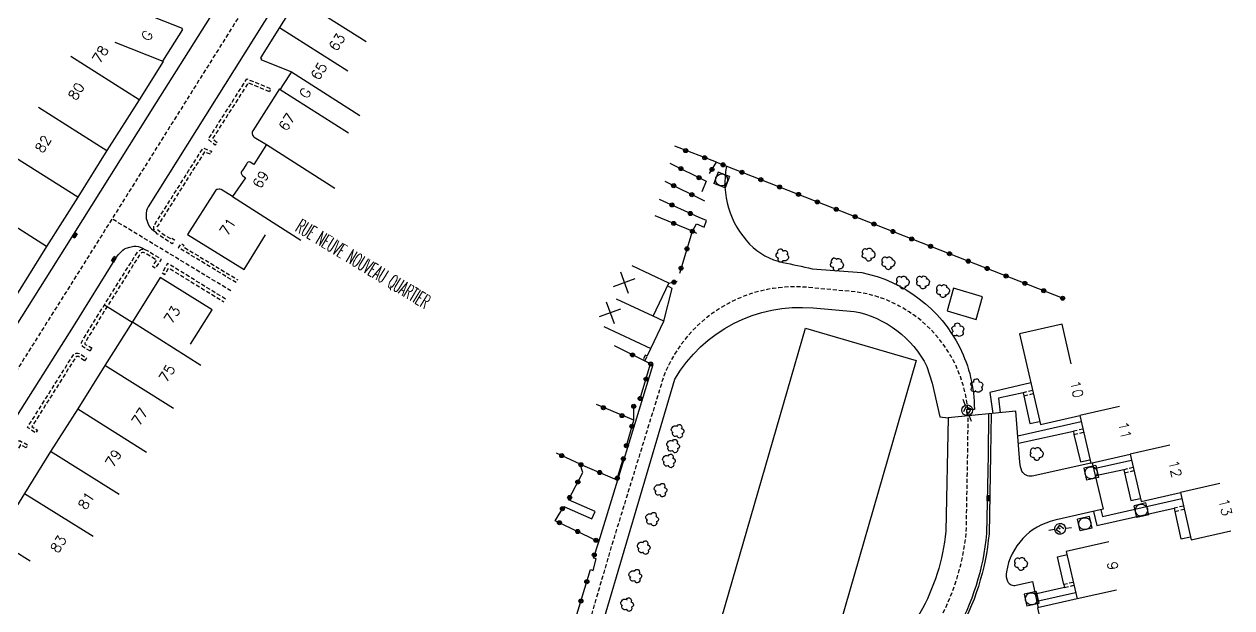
# Model space of a CAD drawing. Header units: millimetres. Extents: x 84999 to 86000, y 139000 to 140000.
# Drawn here: x 85082.1 to 85231, y 139682.1 to 139754.1 of the extents above; entities that cross this region are included whole.
import ezdxf
from ezdxf.enums import TextEntityAlignment as Align

# ---------------------------------------------------------------- set-up
doc = ezdxf.new("R2010")
doc.units = ezdxf.units.MM
doc.linetypes.add('DASHED', pattern=[0.75, 0.5, -0.25])
doc.layers.get('0').update_dxf_attribs({"linetype": 'CONTINUOUS'})
for name, color, linetype in [('W0001', 6, 'DASHED'), ('W0008', 7, 'CONTINUOUS'), ('W0100', 7, 'CONTINUOUS'), ('W0112', 1, 'DASHED'), ('W0300', 7, 'CONTINUOUS'), ('W0322', 7, 'CONTINUOUS'), ('W0334', 7, 'CONTINUOUS'), ('W0400', 7, 'CONTINUOUS'), ('W0420', 7, 'CONTINUOUS'), ('W0471', 7, 'CONTINUOUS'), ('W0989', 7, 'CONTINUOUS'), ('W0991', 7, 'CONTINUOUS'), ('W1102', 7, 'CONTINUOUS')]:
    doc.layers.add(name, color=color, linetype=linetype)
doc.styles.get("Standard").update_dxf_attribs({"font": 'romans.shx', "width": 0.85})

# ---------------------------------------------------------------- blocks, each defined once
blk = doc.blocks.new('T400')
for p, q in [((-0.15, 0.3), (0.15, 0.3)), ((-0.15, -0.25), (-0.15, 0.3)), ((-0.15, 0.15), (0.15, 0.15)), ((-0.15, 0), (0.15, 0)), ((0.15, 0.3), (0.15, -0.25)), ((-0.15, -0.15), (0.15, -0.15)), ((-0.15, -0.25), (-0.15, -0.3)), ((-0.15, -0.3), (0.15, -0.3)), ((0.15, -0.3), (0.15, -0.25))]:
    blk.add_line(p, q)
blk = doc.blocks.new('T300')
for p, q in [((-0.8, 0.51), (-0.86, 0.34)), ((-0.86, 0.34), (-0.86, 0.17)), ((-0.86, 0.17), (-0.74, 0.06)), ((-0.69, 0.63), (-0.8, 0.51)), ((-0.8, -0.06), (-0.74, 0.06)), ((-0.74, 0.06), (-0.69, 0.11)), ((-0.57, 0.69), (-0.69, 0.63)), ((-0.46, 0.69), (-0.57, 0.69)), ((-0.29, 0.63), (-0.46, 0.69)), ((-0.29, 0.63), (-0.17, 0.74)), ((-0.23, 0.57), (-0.29, 0.63)), ((-0.17, 0.74), (-0.06, 0.8)), ((-0.06, 0.8), (0.06, 0.8)), ((0.06, 0.8), (0.23, 0.74)), ((0.23, 0.74), (0.34, 0.63)), ((0.34, 0.63), (0.4, 0.51)), ((0.46, 0.46), (0.34, 0.46)), ((0.4, 0.51), (0.4, 0.46)), ((0.57, 0.4), (0.46, 0.46)), ((0.57, 0.4), (0.69, 0.29)), ((0.69, 0.29), (0.74, 0.17)), ((0.74, 0.06), (0.69, -0.17)), ((0.74, 0.17), (0.74, 0.06)), ((-0.8, -0.17), (-0.8, -0.06)), ((-0.8, -0.23), (-0.8, -0.17)), ((-0.74, -0.34), (-0.8, -0.23)), ((-0.69, -0.4), (-0.74, -0.34)), ((-0.51, -0.46), (-0.69, -0.4)), ((-0.4, -0.46), (-0.51, -0.46)), ((-0.4, -0.46), (-0.34, -0.46)), ((-0.34, -0.46), (-0.34, -0.4)), ((-0.34, -0.51), (-0.34, -0.46)), ((-0.29, -0.63), (-0.34, -0.51)), ((-0.17, -0.74), (-0.29, -0.63)), ((-0.06, -0.8), (-0.17, -0.74)), ((0.06, -0.8), (-0.06, -0.8)), ((0.17, -0.74), (0.06, -0.8)), ((0.23, -0.69), (0.17, -0.74)), ((0.29, -0.46), (0.23, -0.46)), ((0.29, -0.63), (0.23, -0.69)), ((0.46, -0.4), (0.29, -0.46)), ((0.34, -0.51), (0.29, -0.63)), ((0.34, -0.51), (0.34, -0.46)), ((0.57, -0.34), (0.46, -0.4)), ((0.63, -0.29), (0.57, -0.34)), ((0.69, -0.17), (0.63, -0.29))]:
    blk.add_line(p, q)
blk = doc.blocks.new('T420')
for p, q in [((0.75, 0.75), (-0.75, 0.75)), ((-0.75, 0.75), (-0.75, -0.75)), ((0.75, 0.75), (0.75, -0.75)), ((0.75, -0.75), (-0.75, -0.75))]:
    blk.add_line(p, q)
blk.add_ellipse((0, 0), major_axis=(-0.53, 0.53), ratio=1, start_param=3.926991, end_param=10.210176)
blk = doc.blocks.new('T471')
for p, q in [((-0.333334, 0.333334), (-0.333334, -0.333334)), ((-0.333334, 0.333334), (0.333334, 0.333334)), ((-0.333334, 0), (0, 0)), ((0.500001, 0.500001), (1.000002, 1.000002)), ((-0.500001, -0.500001), (-1.000002, -1.000002)), ((-0.333334, -0.333334), (0.333334, -0.333334))]:
    blk.add_line(p, q)
blk.add_ellipse((0, 0), major_axis=(0.471405, 0.471405), ratio=1, start_param=5.4977871438, end_param=11.780972451)
blk = doc.blocks.new('t322o')
at = {"color": 0, "linetype": 'Continuous'}
for radius in [0.25, 0.15]:
    blk.add_circle((0, 0), radius, dxfattribs=at)
blk = doc.blocks.new('t991o')
at = {"color": 0, "linetype": 'Continuous'}
for p, q in [((-1, 1), (1, -1)), ((-1, -1), (1, 1))]:
    blk.add_line(p, q, dxfattribs=at)

msp = doc.modelspace()

# ---------------------------------------------------------------- linework, layer by layer
at = {"layer": 'W0001', "flags": 128}
for points in [[(85212.99, 139921.19), (85159.14, 139835.91), (85128.05, 139786.12), (85115.91, 139766.75), (85088.11, 139722.46), (85058.79, 139675.95)], [(85107.58, 139721.22), (85092.91, 139730.1)]]:
    msp.add_lwpolyline(points, dxfattribs=at)
msp.add_lwpolyline([(85178.45, 139607.96), (85180.26, 139616.64, 0.060996), (85180.32, 139629.12), (85179.95, 139632.9, -0.145006), (85189.24, 139671.78), (85193.16, 139677.76), (85194.72, 139680.17, 0.104356), (85198.28, 139691.42), (85198.46, 139701.04), (85198.52, 139705.81, 0.362061), (85184.65, 139721.11), (85179.59, 139721.55, 0.347473), (85160.98, 139710.75), (85154.54, 139689.82), (85145.9, 139660.25), (85133.24, 139616.87)], format="xyb", dxfattribs=at)
at = {"layer": 'W0008', "flags": 128}
for points in [[(85215.54, 139919.58), (85204.07, 139901.46), (85180.26, 139863.51), (85157.01, 139826.51), (85126.35, 139777.66), (85112.83, 139756.23), (85097.36, 139731.57), (85097.25, 139731.35), (85097.18, 139731.13), (85097.12, 139730.75), (85097.11, 139730.38), (85097.13, 139730.15), (85097.19, 139729.93), (85097.33, 139729.57), (85097.5, 139729.22), (85097.63, 139729.03), (85097.78, 139728.86), (85098.02, 139728.66), (85098.28, 139728.49)], [(85056.25, 139677.55), (85063.14, 139688.42), (85087.11, 139726.44), (85098.39, 139744.45), (85106.99, 139758.12)], [(85061.33, 139674.35), (85069.14, 139686.76), (85088.14, 139716.85), (85093.48, 139725.37), (85093.73, 139725.7), (85094.26, 139726.24), (85094.45, 139726.39), (85094.66, 139726.49), (85095.12, 139726.63), (85095.59, 139726.73), (85095.89, 139726.74), (85096.19, 139726.68), (85096.58, 139726.53), (85096.94, 139726.33)]]:
    msp.add_lwpolyline(points, dxfattribs=at)
at = {"layer": 'W0008'}
for points in [[(85168.7, 139736.61, 0.244058), (85171.56, 139727, 0.149378), (85175.64, 139724.74, -0.001535), (85179.28, 139723.96), (85185.38, 139723.49, -0.229918), (85197.47, 139714.25, -0.117057), (85199.28, 139706.61), (85198.32, 139706.58), (85198.34, 139705.79)], [(85147.4, 139659.78), (85162.32, 139710.34, -0.287033), (85179.38, 139719.13), (85184.44, 139718.7, -0.231549), (85193.43, 139711.91), (85194.09, 139709.83), (85195.01, 139705.7), (85196.03, 139705.57)], [(85213.64, 139699.98), (85206.39, 139698.36, -0.285026), (85205.13, 139698.99, -0.07137), (85204.89, 139700.08), (85204.41, 139706.38), (85196.03, 139705.57), (85195.77, 139691.57, -0.10268), (85192.57, 139681.47), (85191.05, 139679.13), (85187.1, 139673.09, 0.145828), (85177.44, 139632.6), (85177.44, 139632.6), (85178.3, 139626.5, -0.153413), (85177.75, 139619.47, -0.339752), (85166.48, 139612.83), (85164.53, 139613.2), (85143.18, 139617.59, -0.439666), (85140.51, 139622.68)], [(85213.83, 139700.02), (85215.15, 139694.29), (85209.21, 139692.93, 0.308148), (85203.24, 139686.57, 0.172379), (85203.38, 139685.4), (85203.38, 139685.4, 0.168087), (85203.82, 139684.96, 0.181703), (85204.45, 139684.91), (85206.44, 139685.36), (85207.17, 139682.14)]]:
    msp.add_lwpolyline(points, format="xyb", dxfattribs=at)
msp.add_lwpolyline([(85203.21, 139685.99), (85203.21, 139685.99), (85203.21, 139685.99)], dxfattribs=at)
at = {"layer": 'W0100', "flags": 128}
for points in [[(85092.35, 139757.27), (85101.58, 139753.63), (85101.52, 139753.53), (85101.61, 139753.47), (85099.15, 139749.55), (85099.23, 139749.5), (85096.27, 139744.79), (85092.28, 139738.55), (85088.69, 139732.79), (85084.81, 139726.7), (85081.11, 139720.75), (85080.99, 139720.57), (85080.66, 139720.77), (85078.84, 139717.85), (85079.17, 139717.64), (85078.24, 139716.14), (85077.98, 139716.3), (85077.7, 139715.85), (85077.26, 139715.14), (85077.5, 139714.99), (85077.4, 139714.82), (85073.62, 139708.74), (85067.84, 139699.55), (85063.61, 139702.2)], [(85115.83, 139757.33), (85113.55, 139753.71), (85111.22, 139749.95), (85111.33, 139749.89), (85111.25, 139749.75), (85115.03, 139748.24), (85113.96, 139746.55), (85113.66, 139746.08), (85113.57, 139746.14), (85110.28, 139740.96), (85110.25, 139740.91), (85110.21, 139740.79), (85110.2, 139740.65), (85110.25, 139740.45), (85110.36, 139740.26), (85110.45, 139740.18), (85111.97, 139739.28), (85110.42, 139736.81), (85109.94, 139737.11), (85109.81, 139737.13), (85109.71, 139737.1), (85109.61, 139737.04), (85109.59, 139737.02), (85109.54, 139736.94), (85109.48, 139736.84), (85108.96, 139736.05), (85108.9, 139735.93), (85108.85, 139735.83), (85108.85, 139735.75), (85108.88, 139735.64), (85108.96, 139735.5), (85109.03, 139735.43), (85109.39, 139735.18), (85107.76, 139732.85), (85106.38, 139733.72), (85106.23, 139733.75), (85106.12, 139733.75), (85105.94, 139733.74), (85105.86, 139733.72), (85105.72, 139733.64), (85105.62, 139733.52), (85102.21, 139728.19), (85109.21, 139723.87), (85111.83, 139728.12)], [(85102.61, 139714.64), (85105.26, 139718.88), (85098.87, 139722.86), (85095.43, 139717.41), (85092.01, 139712.03), (85088.69, 139706.68), (85085.33, 139701.42), (85082.12, 139696.24), (85078.57, 139690.57), (85082.81, 139687.92)]]:
    msp.add_lwpolyline(points, dxfattribs=at)
at = {"layer": 'W0100'}
for points in [[(85153.57, 139716.85), (85159.39, 139714.11), (85160.98, 139717.49), (85159.68, 139718.09), (85161.59, 139722.17), (85157.06, 139724.3)], [(85211.2, 139712.24), (85210.11, 139717.12), (85204.86, 139715.94), (85207.42, 139704.75), (85212.29, 139705.86), (85213.64, 139699.98), (85218.5, 139701.09), (85219.84, 139695.25), (85224.7, 139696.36), (85226.03, 139690.5), (85230.91, 139691.61)], [(85215.86, 139690.28), (85210.62, 139689.08), (85211.95, 139683.22), (85207.08, 139682.12), (85208.4, 139676.27), (85203.55, 139675.17), (85204.88, 139669.28), (85200.01, 139668.18), (85201.33, 139662.32), (85196.46, 139661.21), (85197.79, 139655.34), (85192.9, 139654.24), (85195.43, 139643.04), (85200.3, 139644.15)]]:
    msp.add_lwpolyline(points, dxfattribs=at)
msp.add_lwpolyline([(85169.65, 139631.22), (85149.03, 139637.14), (85154.98, 139657.72), (85156.52, 139657.28), (85158.12, 139662.8), (85160.24, 139670.3), (85165.55, 139668.73), (85165.86, 139669.81), (85164.97, 139670.06), (85178.45, 139716.63), (85192.1, 139712.63), (85178.64, 139666.05), (85176.61, 139666.64), (85172.63, 139652.79), (85175.66, 139651.84)], close=True, dxfattribs=at)
at = {"layer": 'W0112', "flags": 128}
for points in [[(85112.35, 139745.79), (85109.7, 139746.87), (85105.31, 139740), (85105.89, 139739.51), (85105.64, 139739.2), (85104.78, 139739.91), (85109.55, 139747.37), (85112.5, 139746.16)], [(85105.04, 139738.08), (85104.32, 139738.36), (85102.69, 139735.79), (85098.49, 139729.16), (85098.45, 139729.07), (85098.46, 139728.95), (85098.51, 139728.85), (85098.57, 139728.76), (85098.81, 139728.53), (85098.92, 139728.44), (85100.21, 139727.6), (85100.27, 139727.71), (85100.62, 139727.51), (85100.34, 139727.03), (85098.7, 139728.11), (85098.54, 139728.23), (85098.28, 139728.49), (85098.16, 139728.65), (85098.08, 139728.84), (85098.05, 139728.98), (85098.06, 139729.12), (85098.09, 139729.25), (85098.15, 139729.37), (85102.35, 139736.01), (85104.15, 139738.85), (85105.19, 139738.45)], [(85089.52, 139712.61), (85088.76, 139713.13), (85088.65, 139713.15), (85088.59, 139713.15), (85088.56, 139713.13), (85088.45, 139713.05), (85088.4, 139712.99), (85086.95, 139710.7), (85083.03, 139704.49), (85083.71, 139704.03), (85083.49, 139703.7), (85082.48, 139704.38), (85086.61, 139710.91), (85088.06, 139713.21), (85088.17, 139713.34), (85088.34, 139713.47), (85088.5, 139713.54), (85088.69, 139713.55), (85088.88, 139713.51), (85088.97, 139713.47), (85089.75, 139712.94)], [(85082.33, 139701.88), (85081.64, 139702.23), (85078.98, 139698.01), (85074.63, 139691.11), (85075.26, 139690.71), (85075.05, 139690.37), (85074.08, 139690.98), (85078.64, 139698.22), (85081.5, 139702.75), (85082.51, 139702.24)]]:
    msp.add_lwpolyline(points, close=True, dxfattribs=at)
for points in [[(85090.26, 139713.8), (85089.39, 139714.29), (85089.33, 139714.35), (85089.22, 139714.48), (85089.16, 139714.65), (85089.16, 139714.83), (85089.23, 139715.03), (85089.32, 139715.2), (85091.98, 139719.52), (85095.92, 139725.8), (85096.06, 139725.98), (85096.29, 139726.21), (85096.44, 139726.3), (85096.61, 139726.36), (85096.78, 139726.36), (85096.94, 139726.33), (85097.23, 139726.2), (85097.41, 139726.11), (85098.98, 139725.13), (85098.25, 139724), (85097.91, 139724.22), (85098.42, 139725.01), (85097.2, 139725.77), (85097.06, 139725.84), (85096.8, 139725.95), (85096.68, 139725.96), (85096.55, 139725.9), (85096.36, 139725.71), (85096.26, 139725.59), (85092.32, 139719.31), (85089.66, 139714.99), (85089.6, 139714.88), (85089.55, 139714.73), (85089.55, 139714.72), (85089.56, 139714.7), (85089.61, 139714.63), (85090.46, 139714.15)], [(85108.24, 139722.24), (85101.12, 139726.55), (85101.44, 139727.06), (85101.78, 139726.85), (85101.67, 139726.68), (85108.45, 139722.58)], [(85106.92, 139720.21), (85099.77, 139724.61), (85099.09, 139723.47), (85099.44, 139723.26), (85099.9, 139724.05), (85106.71, 139719.87)], [(85090.41, 139714.18), (85090.21, 139713.83)]]:
    msp.add_lwpolyline(points, dxfattribs=at)
at = {"layer": 'W0112'}
msp.add_lwpolyline([(85158.42, 139712.76), (85158.67, 139712.63), (85158.94, 139713.19), (85158.69, 139713.31)], close=True, dxfattribs=at)
for points in [[(85206.46, 139708.93), (85205.29, 139708.66), (85205.38, 139708.29), (85206.55, 139708.56)], [(85212.68, 139704.18), (85211.49, 139703.91), (85211.57, 139703.51), (85212.76, 139703.79)], [(85218.88, 139699.43), (85217.7, 139699.16), (85217.81, 139698.78), (85218.97, 139699.05)], [(85225.08, 139694.68), (85223.92, 139694.42), (85224.01, 139694.03), (85225.17, 139694.3)], [(85211.48, 139685.27), (85210.32, 139685.01), (85210.41, 139684.65), (85211.56, 139684.91)]]:
    msp.add_lwpolyline(points, dxfattribs=at)
at = {"layer": 'W0322'}
for points in [[(85167.46, 139737.09), (85162.32, 139739.06)], [(85161.73, 139736.98), (85166.21, 139734.75), (85165.65, 139733.45)], [(85166.63, 139735.71), (85167.46, 139737.09), (85210.3, 139720.27)], [(85161.1, 139734.75), (85165.98, 139732.32)], [(85165.34, 139730.28), (85160.46, 139732.51)], [(85164.51, 139728.58), (85159.89, 139730.49)], [(85164.51, 139728.58), (85165.02, 139729.48)], [(85162.93, 139723.39), (85164.51, 139728.58), (85165, 139728.36)], [(85161.59, 139722.17), (85162.61, 139722.41)], [(85159.35, 139712.22), (85154.88, 139714.45)], [(85158.06, 139707.95), (85159.35, 139712.22)], [(85157.26, 139705.27), (85152.66, 139707.21)], [(85156.36, 139702.12), (85157.26, 139705.27), (85157.26, 139707.06)], [(85150.64, 139699.83), (85147.73, 139701.22)], [(85149.21, 139695.45), (85150.99, 139698.83), (85150.64, 139699.83), (85155.18, 139697.93), (85156.06, 139700.77)], [(85152.31, 139688.26), (85152.95, 139690.29), (85147.57, 139692.88), (85148.64, 139694.64)], [(85149.29, 139678.18), (85151.94, 139686.84)]]:
    msp.add_lwpolyline(points, dxfattribs=at)
at = {"layer": 'W0322', "flags": 128}
msp.add_lwpolyline([(85091.98, 139719.52), (85095.39, 139717.35)], dxfattribs=at)
at = {"layer": 'W0334'}
for points in [[(85165.02, 139729.48), (85165.97, 139729.1), (85166.23, 139729.9), (85165.34, 139730.28)], [(85160.98, 139717.49), (85162.02, 139721.53), (85161.43, 139721.83)], [(85158.94, 139713.19), (85159.39, 139714.11)], [(85152.95, 139690.29), (85159.68, 139712.16)], [(85206.25, 139709.87), (85201.2, 139708.67), (85201.57, 139706.11)], [(85205.29, 139708.66), (85202.27, 139708), (85202.46, 139706.19)], [(85205.38, 139708.29), (85206.13, 139704.87), (85207.33, 139705.13)], [(85204.64, 139703.35), (85212.46, 139705.11)], [(85204.71, 139702.45), (85211.49, 139703.91)], [(85211.57, 139703.51), (85212.38, 139700.13), (85213.54, 139700.38)], [(85214, 139699.3), (85218.67, 139700.35)], [(85217.7, 139699.16), (85214.21, 139698.4)], [(85217.81, 139698.78), (85218.59, 139695.38), (85219.75, 139695.62)], [(85148.64, 139694.64), (85152.08, 139693.12), (85152.5, 139694), (85149.21, 139695.45)], [(85214.88, 139694.22), (85215.07, 139693.39), (85224.87, 139695.61)], [(85213.98, 139694.02), (85214.39, 139692.29), (85223.92, 139694.42)], [(85224.01, 139694.03), (85224.76, 139690.64), (85225.94, 139690.9)], [(85151.94, 139686.84), (85152.26, 139686.73), (85152.61, 139688.18), (85152.31, 139688.26)]]:
    msp.add_lwpolyline(points, dxfattribs=at)
msp.add_lwpolyline([(85196.71, 139721.57), (85195.92, 139718.76), (85199.51, 139717.7), (85200.29, 139720.5)], close=True, dxfattribs=at)
for points in [[(85201.04, 139706.06), (85200.97, 139701), (85200.79, 139691.28, -0.105825), (85196.87, 139678.87), (85195.26, 139676.38), (85191.38, 139670.46, 0.14452), (85182.45, 139633.09), (85182.82, 139629.38), (85184.68, 139611.69, 0.309222), (85187.81, 139608.04), (85190.78, 139607.43), (85190.81, 139607.55)], [(85201.34, 139706.08), (85201.27, 139700.99), (85201.09, 139691.26, -0.105989), (85197.13, 139678.71), (85195.51, 139676.22), (85191.64, 139670.3, 0.144438), (85182.75, 139633.12), (85183.12, 139629.41), (85184.98, 139611.76, 0.30957), (85187.89, 139608.33), (85190.83, 139607.72)]]:
    msp.add_lwpolyline(points, format="xyb", dxfattribs=at)
at = {"layer": 'W0334', "flags": 128}
for points in [[(85210.32, 139685.01), (85209.55, 139688.43), (85210.71, 139688.69)], [(85210.41, 139684.65), (85206.79, 139683.82)], [(85211.77, 139683.98), (85207, 139682.89)]]:
    msp.add_lwpolyline(points, dxfattribs=at)
at = {"layer": 'W1102', "flags": 128}
for points in [[(85115.83, 139757.33), (85124.28, 139751.99)], [(85113.55, 139753.71), (85121.98, 139748.37)], [(85099.23, 139749.5), (85093.3, 139751.84)], [(85096.27, 139744.79), (85087.82, 139750.15)], [(85115.03, 139748.24), (85123.46, 139742.86)], [(85113.66, 139746.08), (85122.09, 139740.7)], [(85083.83, 139743.89), (85092.28, 139738.55)], [(85111.97, 139739.28), (85120.4, 139733.9)], [(85088.69, 139732.79), (85080.23, 139738.13)], [(85107.76, 139732.85), (85116.19, 139727.47)], [(85084.81, 139726.7), (85076.38, 139732.07)], [(85159.68, 139718.09), (85155.15, 139720.22)], [(85095.43, 139717.41), (85103.87, 139712.06)], [(85100.48, 139706.72), (85092.01, 139712.03)], [(85217.17, 139706.98), (85212.29, 139705.86)], [(85088.69, 139706.68), (85097.15, 139701.35)], [(85093.8, 139696.09), (85085.33, 139701.42)], [(85223.38, 139702.2), (85218.5, 139701.09)], [(85229.57, 139697.47), (85224.7, 139696.36)], [(85082.12, 139696.24), (85090.6, 139690.95)], [(85216.82, 139684.32), (85211.95, 139683.22)]]:
    msp.add_lwpolyline(points, dxfattribs=at)

# ---------------------------------------------------------------- block references
at = {"layer": 'W0300'}
for p, rotation in [((85175.63, 139725.49), 331.007581960108), ((85186.27, 139725.68), 355.583495709801), ((85182.37, 139724.44), 343.6768074897489), ((85188.71, 139724.64), 355.583495709801), ((85190.5, 139722.25), 355.583495709801), ((85192.98, 139722.26), 355.583495709801), ((85195.46, 139721.19), 355.583495709801), ((85197.24, 139716.28), 308.39402221342), ((85199.59, 139709.39), 308.39402221342), ((85162.64, 139704), 150.684663789435), ((85162.09, 139702.18), 150.684663789435), ((85161.57, 139700.34), 150.684663789435), ((85207.02, 139701.1), 355.386165571962), ((85160.54, 139696.74), 150.684663789435), ((85159.49, 139693.16), 150.684663789435), ((85158.46, 139689.65), 150.684663789435), ((85205.07, 139687.53), 354.8634200842379), ((85157.42, 139686.13), 150.684663789435), ((85156.41, 139682.62), 150.684663789435)]:
    msp.add_blockref('T300', p, dxfattribs=dict(at, rotation=rotation))
at = {"layer": 'W0322'}
for p, rotation in [((85163.67, 139738.53), 159.106925709753), ((85166.02, 139737.64), 159.106925709753), ((85168.28, 139736.77), 338.5580573768), ((85163.08, 139736.31), 333.484080011569), ((85165.32, 139735.19), 333.484080011569), ((85166.92, 139736.2), 58.87975767084791), ((85170.61, 139735.86), 338.5580573768), ((85172.94, 139734.94), 338.5580573768), ((85162.19, 139734.2), 333.544054645308), ((85175.26, 139734.03), 338.5580573768), ((85164.43, 139733.09), 333.544054645308), ((85177.59, 139733.12), 338.5580573768), ((85179.92, 139732.2), 338.5580573768), ((85161.98, 139731.82), 155.379779932298), ((85164.25, 139730.77), 155.379779932298), ((85182.24, 139731.29), 338.5580573768), ((85162.2, 139729.54), 157.620305596289), ((85184.57, 139730.37), 338.5580573768), ((85186.9, 139729.46), 338.5580573768), ((85164.5, 139728.58), 62.603416983801), ((85189.23, 139728.55), 338.5580573768), ((85191.55, 139727.63), 338.5580573768), ((85163.83, 139726.41), 73.08048026998902), ((85193.88, 139726.72), 338.5580573768), ((85196.21, 139725.8), 338.5580573768), ((85198.53, 139724.89), 338.5580573768), ((85163.1, 139724.02), 73.08048026998902), ((85200.86, 139723.98), 338.5580573768), ((85203.19, 139723.06), 338.5580573768), ((85162.22, 139722.3), 12.9410727880884), ((85205.51, 139722.15), 338.5580573768), ((85207.84, 139721.24), 338.5580573768), ((85210.17, 139720.32), 338.5580573768), ((85157.11, 139713.33), 153.546221972748), ((85159.35, 139712.22), 153.546221972748), ((85158.79, 139710.34), 73.211283103905), ((85153.52, 139706.81), 157.158110119744), ((85157.26, 139706.99), 89.98078290212769), ((85158.06, 139707.95), 73.211283103905), ((85155.82, 139705.84), 157.158110119744), ((85157.05, 139704.52), 74.0442686689473), ((85156.36, 139702.12), 74.0442686689473), ((85148.38, 139700.91), 154.332564064794), ((85150.75, 139699.78), 337.3224701107809), ((85155.98, 139700.51), 72.8070745852127), ((85150.37, 139697.66), 62.3107640945264), ((85153.06, 139698.82), 337.3224701107809), ((85155.24, 139698.12), 72.8070745852127), ((85149.36, 139695.74), 62.3107640945264), ((85148.47, 139694.35), 58.7561759066113), ((85148.1, 139692.63), 154.286521516028), ((85150.36, 139691.54), 154.286521516028), ((85152.61, 139690.46), 154.286521516028), ((85152.4, 139688.66), 72.6578744646618), ((85151.48, 139685.35), 72.99085086369679), ((85150.75, 139682.96), 72.99085086369679)]:
    msp.add_blockref('t322o', p, dxfattribs=dict(at, rotation=rotation))
at = {"layer": 'W0400'}
for p, rotation in [((85088.32, 139728.09), 328.1272165943504), ((85093.14, 139725.11), 147.639984693402), ((85201.02, 139695.64), 179.4185380289503)]:
    msp.add_blockref('T400', p, dxfattribs=dict(at, rotation=rotation))
at = {"layer": 'W0420'}
for p, rotation in [((85168.1, 139734.91), 339.106925709342), ((85213.68, 139698.79), 12.570884419847), ((85219.89, 139694.17), 283.154896255104), ((85212.91, 139692.51), 283.154896255104), ((85206.33, 139683.24), 12.7037220890927)]:
    msp.add_blockref('T420', p, dxfattribs=dict(at, rotation=rotation))
at = {"layer": 'W0471'}
for p, rotation in [((85198.4, 139706.49), 245.9293278064736), ((85209.85, 139691.87), 322.555362023045)]:
    msp.add_blockref('T471', p, dxfattribs=dict(at, rotation=rotation))
at = {"layer": 'W0991'}
for p, rotation in [((85156.11, 139722.26), 334.866580831571), ((85154.36, 139718.53), 334.8665808315016)]:
    msp.add_blockref('t991o', p, dxfattribs=dict(at, rotation=rotation))

# ---------------------------------------------------------------- texts
at = {"layer": 'W0989', "width": 0.5}
msp.add_text('RUE NEUVE NOUVEAU QUARTIER', height=1.75, rotation=328.8378, dxfattribs=at).set_placement((85123.86, 139724.49), align=Align.MIDDLE)
at = {"layer": 'W0991'}
for s, rotation, p in [('G', 58.0962, (85097.23, 139752.71)), ('63', 57.5786, (85120.65, 139751.9)), ('78', 58.0962, (85091.47, 139750.39)), ('65', 57.5786, (85118.43, 139748.32)), ('80', 58.0962, (85088.5, 139745.84)), ('G', 57.789, (85116.73, 139745.62)), ('67', 57.789, (85114.47, 139742.04)), ('82', 58.0962, (85084.41, 139739.34)), ('69', 57.789, (85111.26, 139734.96)), ('71', 57.4519, (85107.19, 139729.13)), ('73', 57.4519, (85100.33, 139718.28)), ('75', 57.4519, (85099.7, 139711.05)), ('10', 282.8731, (85211.92, 139709.09)), ('77', 57.4519, (85096.34, 139705.69)), ('11', 282.8731, (85217.84, 139704.03)), ('79', 57.4519, (85093.09, 139700.58)), ('12', 282.8731, (85224.05, 139699.28)), ('81', 57.4519, (85089.73, 139695.35)), ('13', 282.8731, (85230.24, 139694.54)), ('83', 57.6465, (85086.3, 139690)), ('9', 279.1633, (85216.34, 139687.3))]:
    msp.add_text(s, height=1.25, rotation=rotation, dxfattribs=at).set_placement(p, align=Align.MIDDLE)

doc.saveas('drawing.dxf')
